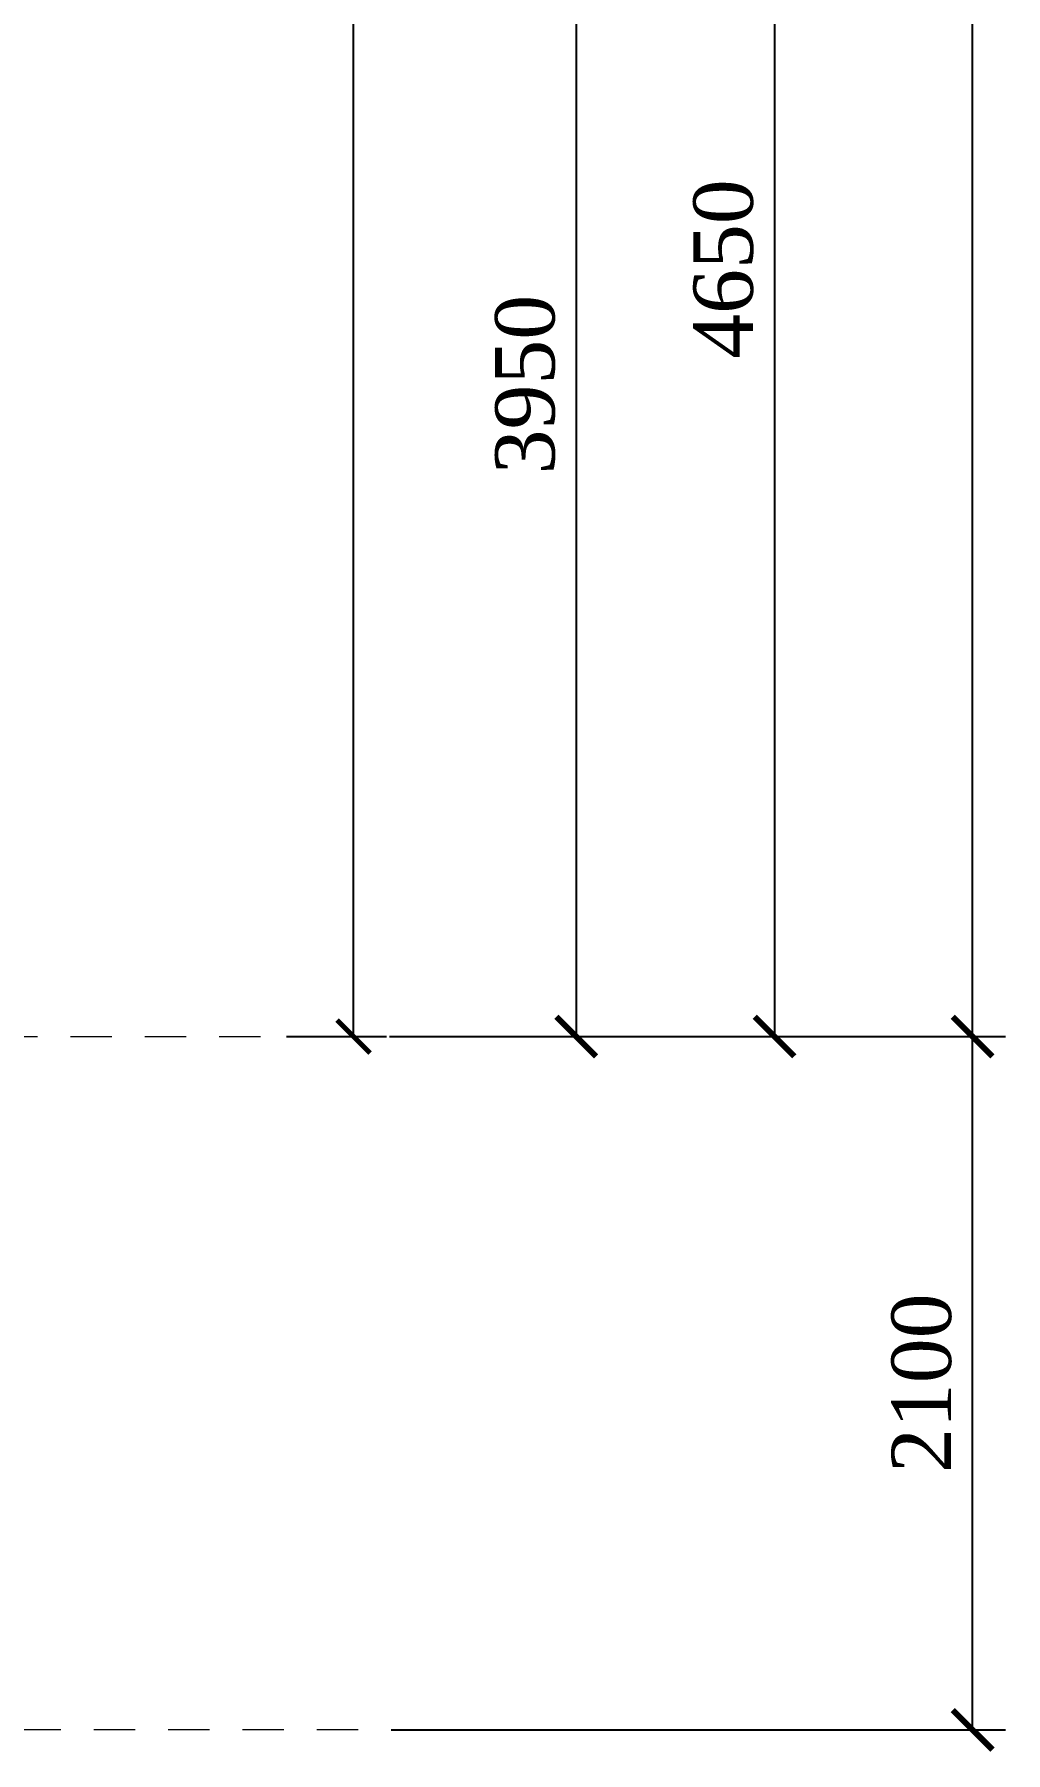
# Model space of a CAD drawing. Header units: millimetres. Extents: x -9564 to 494436, y -140371 to 4257.
# Drawn here: x -1.61 to 1.33, y 106.67 to 111.88 of the extents above; entities that cross this region are included whole.
import ezdxf
from ezdxf.enums import TextEntityAlignment as Align

# ---------------------------------------------------------------- set-up
doc = ezdxf.new("R2010")
doc.units = ezdxf.units.MM
doc.header["$MEASUREMENT"] = 0
doc.linetypes.add('HIDDEN2', pattern=[0.1875, 0.125, -0.0625])
doc.layers.get('DEFPOINTS').update_dxf_attribs({"lineweight": 18})
for name, color, linetype, lineweight in [('AS', 8, 'HIDDEN2', 5), ('DIM', 1, 'Continuous', 5), ('XR-KOP A3_MOZART$0$A-TXTKOP', 3, 'Continuous', 5)]:
    doc.layers.add(name, color=color, linetype=linetype, lineweight=lineweight)
doc.styles.add('HAND', font='ROMAND.SHX', dxfattribs={"width": 0.8, "height": 250})
doc.styles.get("Standard").update_dxf_attribs({"font": 'arial.ttf'})
doc.styles.add('style2', font='times.ttf', dxfattribs={"height": 0.18})
doc.styles.add('XR-KOP A3_MOZART$0$ROMAND', font='romand.shx', dxfattribs={"height": 2, "bigfont": 'bigfont.shx'})
doc.dimstyles.new('100 baru', dxfattribs={"dimtxt": 0.2, "dimasz": 0.1, "dimexe": 0.1, "dimexo": 0.1, "dimgap": 0.1, "dimtad": 1, "dimtoh": 1, "dimdec": 0, "dimlfac": 100, "dimtxsty": 'Standard', "dimblk": 'ARCHTICK', "dimcen": 0.1, "dimclrd": 8, "dimclre": 8, "dimclrt": 2, "dimadec": 0, "dimazin": 0, "dimtfac": 1, "dimtdec": 0, "dimtix": 1, "dimtmove": 0, "dimatfit": 3, "dimldrblk": 'ARCHTICK', "dimfxl": 1.25, "dimlwd": -1, "dimlwe": -1, "dimarcsym": 0})
doc.dimstyles.new('ISO-25', dxfattribs={"dimtxt": 0.18, "dimasz": 0.12, "dimexe": 0.1, "dimexo": 0.1, "dimgap": 0.0625, "dimtad": 1, "dimtoh": 1, "dimdec": 0, "dimlfac": 1000, "dimtxsty": 'style2', "dimblk": 'ARCHTICK', "dimcen": 0.15, "dimclrd": 1, "dimclre": 1, "dimclrt": 4, "dimadec": 0, "dimazin": 0, "dimtfac": 1, "dimtdec": 0, "dimtmove": 0, "dimatfit": 3, "dimldrblk": 'OBLIQUE', "dimfxl": 1, "dimarcsym": 0})

# ---------------------------------------------------------------- blocks, each defined once
blk = doc.blocks.new('_ArchTick')
at = {"color": 0, "linetype": 'ByBlock', "const_width": 0.15}
blk.add_lwpolyline([(-0.5, -0.5), (0.5, 0.5)], dxfattribs=at)
blk = doc.blocks.new('*D653')
at = {"layer": 'DEFPOINTS', "color": 0, "transparency": 16777216}
for p in [(222.5192, 155.0224), (222.5192, 151.0724), (223.18, 151.0724)]:
    blk.add_point(p, dxfattribs=at)
at = {"layer": 'DIM', "color": 1, "lineweight": -2, "transparency": 16777216}
for p, q in [((222.6192, 155.0224), (223.28, 155.0224)), ((223.18, 155.0224), (223.18, 151.0724)), ((222.6192, 151.0724), (223.28, 151.0724))]:
    blk.add_line(p, q, dxfattribs=at)
at = {"layer": 'DIM', "color": 1, "lineweight": -2, "transparency": 16777216, "xscale": 0.12, "yscale": 0.12, "zscale": 0.12}
for p, rotation in [((223.18, 155.0224), 90), ((223.18, 151.0724), 270)]:
    blk.add_blockref('_ArchTick', p, dxfattribs=dict(at, rotation=rotation))
at = {"layer": 'DIM', "color": 4, "transparency": 16777216, "insert": (223.0256, 153.0474), "char_height": 0.18, "attachment_point": 5, "rotation": 90, "style": 'style2'}
blk.add_mtext('3950', dxfattribs=at)
blk = doc.blocks.new('_Oblique')
at = {"color": 0, "linetype": 'ByBlock', "lineweight": -2}
blk.add_line((-0.5, -0.5), (0.5, 0.5), dxfattribs=at)
blk = doc.blocks.new('*D655')
at = {"layer": 'DEFPOINTS', "color": 0, "transparency": 16777216}
for p in [(223.18, 155.7224), (223.18, 151.0724), (223.78, 151.0724)]:
    blk.add_point(p, dxfattribs=at)
at = {"layer": 'DIM', "color": 1, "lineweight": -2, "transparency": 16777216}
for p, q in [((223.28, 155.7224), (223.88, 155.7224)), ((223.78, 155.7224), (223.78, 151.0724)), ((223.28, 151.0724), (223.88, 151.0724))]:
    blk.add_line(p, q, dxfattribs=at)
at = {"layer": 'DIM', "color": 1, "lineweight": -2, "transparency": 16777216, "xscale": 0.12, "yscale": 0.12, "zscale": 0.12}
for p, rotation in [((223.78, 155.7224), 90), ((223.78, 151.0724), 270)]:
    blk.add_blockref('_ArchTick', p, dxfattribs=dict(at, rotation=rotation))
at = {"layer": 'DIM', "color": 4, "transparency": 16777216, "insert": (223.6259, 153.3974), "char_height": 0.18, "attachment_point": 5, "rotation": 90, "style": 'style2'}
blk.add_mtext('4650', dxfattribs=at)
blk = doc.blocks.new('*D656')
at = {"layer": 'DEFPOINTS', "color": 0, "transparency": 16777216}
for p in [(223.78, 168.8724), (224.38, 168.8724), (223.78, 151.0724)]:
    blk.add_point(p, dxfattribs=at)
at = {"layer": 'DIM', "color": 1, "lineweight": -2, "transparency": 16777216}
for p, q in [((223.88, 168.8724), (224.48, 168.8724)), ((224.38, 151.0724), (224.38, 168.8724)), ((223.88, 151.0724), (224.48, 151.0724))]:
    blk.add_line(p, q, dxfattribs=at)
at = {"layer": 'DIM', "color": 1, "lineweight": -2, "transparency": 16777216, "xscale": 0.12, "yscale": 0.12, "zscale": 0.12}
for p, rotation in [((224.38, 168.8724), 90), ((224.38, 151.0724), 270)]:
    blk.add_blockref('_ArchTick', p, dxfattribs=dict(at, rotation=rotation))
at = {"layer": 'DIM', "color": 4, "transparency": 16777216, "insert": (224.2256, 159.9724), "char_height": 0.18, "attachment_point": 5, "rotation": 90, "style": 'style2'}
blk.add_mtext('17800', dxfattribs=at)
blk = doc.blocks.new('*D664')
at = {"layer": 'DEFPOINTS', "color": 0, "transparency": 16777216}
for p in [(222.5142, 151.0724), (224.38, 151.0724), (222.5192, 148.9724)]:
    blk.add_point(p, dxfattribs=at)
at = {"layer": 'DIM', "color": 1, "lineweight": -2, "transparency": 16777216}
for p, q in [((222.6142, 151.0724), (224.48, 151.0724)), ((224.38, 148.9724), (224.38, 151.0724)), ((222.6192, 148.9724), (224.48, 148.9724))]:
    blk.add_line(p, q, dxfattribs=at)
at = {"layer": 'DIM', "color": 1, "lineweight": -2, "transparency": 16777216, "xscale": 0.12, "yscale": 0.12, "zscale": 0.12}
for p, rotation in [((224.38, 151.0724), 90), ((224.38, 148.9724), 270)]:
    blk.add_blockref('_ArchTick', p, dxfattribs=dict(at, rotation=rotation))
at = {"layer": 'DIM', "color": 4, "transparency": 16777216, "insert": (224.2259, 150.0224), "char_height": 0.18, "attachment_point": 5, "rotation": 90, "style": 'style2'}
blk.add_mtext('2100', dxfattribs=at)
blk = doc.blocks.new('*D678')
at = {"color": 8, "transparency": 16777216}
for p, q in [((222.3024, 161.7224), (222.6057, 161.7224)), ((222.5057, 151.0724), (222.5057, 161.7224)), ((222.3024, 151.0724), (222.6057, 151.0724))]:
    blk.add_line(p, q, dxfattribs=at)
at = {"layer": 'DEFPOINTS', "color": 0, "transparency": 16777216}
for p in [(222.2024, 161.7224), (222.5057, 161.7224), (222.2024, 151.0724)]:
    blk.add_point(p, dxfattribs=at)
at = {"color": 8, "transparency": 16777216, "xscale": 0.1, "yscale": 0.1, "zscale": 0.1}
for p, rotation in [((222.5057, 161.7224), 90), ((222.5057, 151.0724), 270)]:
    blk.add_blockref('_ArchTick', p, dxfattribs=dict(at, rotation=rotation))
at = {"color": 2, "transparency": 16777216, "insert": (222.3036, 156.3974), "char_height": 0.2, "attachment_point": 5, "rotation": 90}
blk.add_mtext('1065', dxfattribs=at)
blk = doc.blocks.new('as1')
at = {"layer": 'AS'}
blk.add_line((137.0131, 150.828), (158.5787, 150.828), dxfattribs=at)
blk = doc.blocks.new('eshes')
at = {"layer": 'DIM'}
for base, p1, p2, picture, middle in [((224.38, 168.8724), (223.78, 151.0724), (223.78, 168.8724), '*D656', (224.2256, 159.9724)), ((223.78, 151.0724), (223.18, 155.7224), (223.18, 151.0724), '*D655', (223.6259, 153.3974)), ((223.18, 151.0724), (222.5192, 155.0224), (222.5192, 151.0724), '*D653', (223.0256, 153.0474)), ((224.38, 151.0724), (222.5192, 148.9724), (222.5142, 151.0724), '*D664', (224.2259, 150.0224))]:
    dim = blk.add_linear_dim(base=base, p1=p1, p2=p2, angle=90, dimstyle='ISO-25', dxfattribs=at)
    dim.commit()
    dim.dimension.update_dxf_attribs({"geometry": picture, "text_midpoint": middle})
blk = doc.blocks.new('A$C2a879c63')
at = {"layer": 'AS'}
blk.add_line((28.2812, 5.4373), (8.1858, 5.4373), dxfattribs=at)
for name, p in [('eshes', (-194.2379, -143.5351)), ('as1', (-130.3025, -143.2907))]:
    blk.add_blockref(name, p)
at = {"color": 4, "style": 'HAND'}
for tag, height, rotation, p in [('DRY.WASHER', 0.054, 0, (11.9366, 24.9122)), ('PATIO', 0.135, 0, (20.9666, 21.5696)), ('GENSET', 0.135, 0, (18.2157, 17.1045)), ('PLANTERBOX', 0.135, 90, (22.169, 13.2959)), ('PLANTERBOX', 0.135, 0, (18.5224, 11.5633)), ('PATIO', 0.135, 0, (400.0395, 10.821)), ('CARPORT', 0.135, 0, (12.157, 9.7744)), ('CARPORT', 0.135, 0, (20.6202, 9.7744))]:
    blk.add_attdef(tag, text='', height=height, rotation=rotation, dxfattribs=at).set_placement(p, align=Align.MIDDLE)
at = {"layer": 'XR-KOP A3_MOZART$0$A-TXTKOP', "style": 'XR-KOP A3_MOZART$0$ROMAND'}
for tag, p in [('1:200', (37.0468, 3.1879)), ('1:100', (79.0468, 3.1879)), ('1:100', (121.0468, 3.1879)), ('1:100', (163.0468, 3.1879)), ('1:100', (205.0468, 3.1879)), ('1:100', (247.0468, 3.1879)), ('1:100', (289.0468, 3.1879)), ('1:100', (331.0468, 3.1879)), ('1:100', (373.0468, 3.1879)), ('1:100', (415.0468, 3.1879)), ('1:100', (457.0468, 3.1879)), ('1:100', (499.0468, 3.1879))]:
    blk.add_attdef(tag, text='', height=0.1296, dxfattribs=at).set_placement(p, align=Align.MIDDLE)
dim = blk.add_linear_dim(base=(28.2677, 18.1873), p1=(27.9645, 7.5373), p2=(27.9645, 18.1873), angle=90, dimstyle='100 baru')
dim.commit()
dim.dimension.update_dxf_attribs({"geometry": '*D678', "text_midpoint": (28.0656, 12.8623), "insert": (-194.2379, -143.5351)})

msp = doc.modelspace()

# ---------------------------------------------------------------- block references
msp.add_blockref('A$C2a879c63', (-28.9148, 101.3058))

doc.saveas('drawing.dxf')
